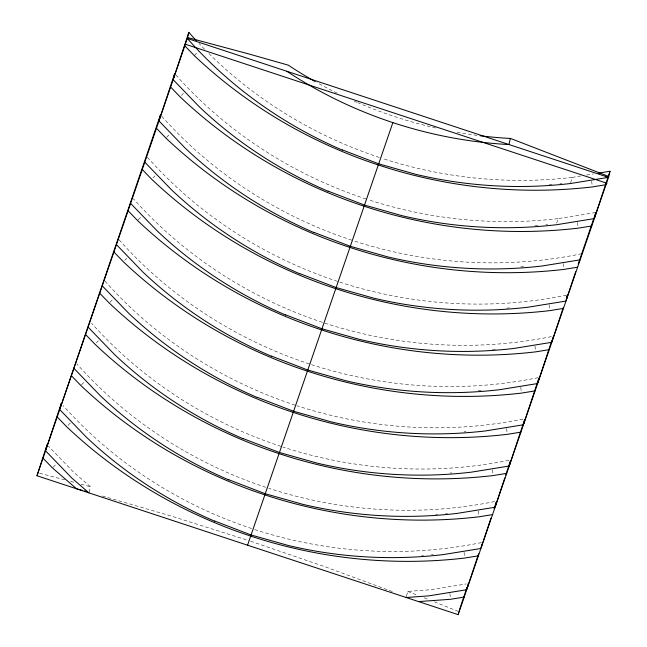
<?xml version="1.0" encoding="UTF-8"?>
<svg xmlns="http://www.w3.org/2000/svg" width="647" height="647" viewBox="0 0 647 647"><rect width="100%" height="100%" fill="white"/><g stroke="black" fill="none" stroke-linecap="round" stroke-linejoin="round"><path stroke-width="0.49" stroke-dasharray="3.23 2.43" d="M89.108 492.221L90.451 486.779L73.507 472.116L48.452 446.155M406.583 595.944L407.699 591.407L430.247 589.773L466.285 583.934M556.735 223.175L557.851 218.646L595.838 212.491M570.686 182.842L572.029 177.407L580.796 175.992M194.286 55.626L198.281 51.412M181.443 95.457L183.433 93.354M166.594 137.399L169.255 134.592M153.08 177.933L155.078 175.83M138.24 219.875L140.9 217.06M124.725 260.409L126.723 258.299M109.885 302.343L112.546 299.537M96.371 342.878L98.368 340.775M81.53 384.819L84.191 382.013M68.016 425.354L70.677 422.548M53.167 467.288L55.828 464.481M586.643 175.046L593.461 173.938M549.149 184.403L552.085 184.185M559.922 183.619L561.879 183.481M534.972 225.641L537.908 225.423M545.744 224.857L547.702 224.711M520.795 266.871L523.73 266.661M506.617 308.109L509.553 307.899M492.432 349.348L495.376 349.137M478.254 390.586L481.198 390.367M464.077 431.824L466.034 431.678M449.9 473.054L451.857 472.917M435.722 514.292L437.679 514.155M445.516 513.581L447.473 513.443M421.545 555.53L423.502 555.385M431.339 554.819L433.296 554.681M39.661 473.281L64.959 479.856M70.644 481.392L75.367 482.678M81.021 484.215L90.451 486.779M102.428 496.006L171.504 516.136L248.715 540.568M250.615 541.207L325.457 566.918L393.319 591.94M407.699 591.407L417.8 595.345M424.23 597.844L427.902 599.276M434.307 601.799L457.979 611.31M591.665 181.16L592.248 185.956M577.488 222.398L578.07 227.194M563.311 263.628L563.772 267.47M549.133 304.866L549.594 308.708M534.956 346.105L535.417 349.946M520.77 387.343L521.239 391.176M506.593 428.581L507.062 432.414M492.416 469.811L492.885 473.653M478.238 511.049L478.707 514.891M464.061 552.287L464.53 556.129M449.883 593.525L450.344 597.359M572.029 177.407A417.315 386.38 13.9 0 1 382.094 158.361M379.247 157.431A417.315 386.38 13.9 0 1 208.795 53.466M204.541 49.204A417.315 386.38 13.9 0 1 198.969 43.43M557.851 218.646A417.315 386.38 13.9 0 1 367.917 199.6M366.016 198.977A417.315 386.38 13.9 0 1 174.666 73.588M581.661 253.729A417.315 386.38 13.9 0 1 353.739 240.838M351.839 240.215A417.315 386.38 13.9 0 1 160.488 114.826M566.521 295.161A417.315 386.38 13.9 0 1 146.974 156.809M551.381 336.602A417.315 386.38 13.9 0 1 133.46 198.791M481.449 542.582A417.315 386.38 13.9 0 1 254.489 529.489M251.643 528.559A417.315 386.38 13.9 0 1 63.228 405.718M494.664 501.546A417.315 386.38 13.9 0 1 268.667 488.259M265.828 487.32A417.315 386.38 13.9 0 1 76.742 363.735M508.841 460.308A417.315 386.38 13.9 0 1 282.844 447.02M280.952 446.398A417.315 386.38 13.9 0 1 91.583 323.249M523.019 419.07A417.315 386.38 13.9 0 1 297.022 405.782M295.129 405.159A417.315 386.38 13.9 0 1 105.097 281.267M538.167 377.638A417.315 386.38 13.9 0 1 311.207 364.544M309.306 363.921A417.315 386.38 13.9 0 1 118.611 239.285M477.065 135.369A417.315 386.38 13.9 0 1 456.345 132.166M435.771 128.001A417.315 386.38 13.9 0 1 357.977 102.727M357.055 102.331A417.315 386.38 13.9 0 1 354.321 101.134M337.144 93.152A417.315 386.38 13.9 0 1 316.884 82.541"/><path stroke-width="0.97" d="M598.329 173.153L610.016 171.253L608.503 177.359L458.157 614.65L36.984 475.747L47.061 444.715L45.783 449.891L61.239 403.477L59.961 408.661L160.488 114.826L159.211 120.002L174.666 73.588L173.388 78.764L188.843 32.35A417.315 386.38 13.9 0 0 196.227 40.502M188.843 32.35L187.339 38.456L36.984 475.747M480.899 548.486L442.92 554.641A417.315 386.38 13.9 0 1 288.586 545.567L251.085 534.972L214.723 521.029M495.084 507.248L457.097 513.403A417.315 386.38 13.9 0 1 302.764 504.328L265.262 493.734L228.901 479.791M509.262 466.018L471.275 472.173A417.315 386.38 13.9 0 1 316.941 463.09L279.439 452.504L243.078 438.561M523.439 424.78L485.452 430.934A417.315 386.38 13.9 0 1 331.118 421.86L293.617 411.266L257.255 397.323M537.617 383.542L499.63 389.696A417.315 386.38 13.9 0 1 345.296 380.622L307.794 370.027L271.433 356.085M551.794 342.303L513.807 348.458A417.315 386.38 13.9 0 1 359.473 339.384L321.971 328.789L285.61 314.846M565.971 301.065L527.984 307.22A417.315 386.38 13.9 0 1 373.651 298.146L336.157 287.551L299.787 273.608M580.149 259.835L542.17 265.99A417.315 386.38 13.9 0 1 387.828 256.908L350.334 246.321L313.965 232.378M594.326 218.597L556.347 224.752A417.315 386.38 13.9 0 1 402.005 215.677L364.512 205.083L328.15 191.14M342.287 150.064A417.315 386.38 13.9 0 1 187.339 38.456L608.503 177.359L570.525 183.513A417.315 386.38 13.9 0 1 416.191 174.439L378.689 163.845L342.328 149.902M378.689 163.845L378.301 164.969M605.851 176.906L608.738 176.437L510.402 138.401L508.89 144.507L507.337 144.483A417.315 386.38 13.9 0 1 288.206 72.205L286.953 71.307M406.356 596.849L406.195 597.513L428.743 595.879L466.722 589.724M458.157 614.65L458.893 611.682M468.234 583.618L466.956 588.802L478.626 553.751M481.983 544.111L481.133 547.564L490.911 518.198M496.378 502.015L495.311 506.326L504.773 477.907M510.556 460.777L509.488 465.088L524.636 419.62M524.733 419.539L523.666 423.858L538.814 378.39M538.911 378.301L537.843 382.62L551.729 340.937M553.088 337.063L552.02 341.381L563.383 307.276M459.2 610.744L466.988 587.363M494.065 508.728L496.273 502.096M505.719 475.068L510.451 460.858M566.537 297.806L567.484 294.967L566.198 300.143L575.668 271.724M578.192 264.146L595.838 212.491L594.561 217.675L610.016 171.253M247.566 545.195L392.866 122.606M605.98 184.71L592.361 186.918A465.67 431.153 13.9 0 1 194.286 55.626L184.807 45.808M591.803 225.949L578.183 228.156A465.67 431.153 13.9 0 1 180.109 96.864L170.63 87.038M577.625 267.187L564.006 269.387A465.67 431.153 13.9 0 1 165.931 138.102L156.453 128.276M563.448 308.417L549.829 310.625A465.67 431.153 13.9 0 1 151.754 179.34L142.275 169.514M549.263 349.655L535.651 351.863A465.67 431.153 13.9 0 1 137.576 220.57L128.098 210.752M535.085 390.893L521.474 393.101A465.67 431.153 13.9 0 1 123.399 261.809L113.921 251.99M520.908 432.131L507.297 434.339A465.67 431.153 13.9 0 1 109.222 303.047L99.735 293.22M506.73 473.369L493.119 475.569A465.67 431.153 13.9 0 1 95.036 344.285L85.558 334.459M492.553 514.6L478.934 516.807A465.67 431.153 13.9 0 1 80.859 385.523L71.38 375.697M478.376 555.838L464.756 558.046A465.67 431.153 13.9 0 1 66.681 426.753L57.203 416.935M464.198 597.076L450.579 599.284L418.585 601.597M510.402 138.401L508.849 138.377A417.315 386.38 13.9 0 1 480.034 135.749M187.565 37.526L249.96 54.267L288.457 65.201L289.71 66.107A417.315 386.38 13.9 0 0 315.146 81.571M82.306 490.361L76.548 488.792L52.504 467.991L43.026 458.173M84.223 490.879L87.102 491.663M185.867 44.384L607.04 183.287M88.946 492.885L72.003 478.222L45.549 450.822M173.153 79.686L199.608 107.095A417.315 386.38 13.9 0 0 328.11 191.302M158.976 120.924L185.422 148.333A417.315 386.38 13.9 0 0 313.924 232.54M144.799 162.162L171.245 189.563A417.315 386.38 13.9 0 0 299.747 273.77M130.621 203.401L157.067 230.801A417.315 386.38 13.9 0 0 285.57 315.008M116.444 244.639L142.89 272.039A417.315 386.38 13.9 0 0 271.392 356.246M102.266 285.869L128.713 313.277A417.315 386.38 13.9 0 0 257.215 397.484M88.089 327.107L114.535 354.516A417.315 386.38 13.9 0 0 243.037 438.723M73.912 368.345L100.358 395.746A417.315 386.38 13.9 0 0 228.86 479.953M59.734 409.583L86.18 436.984A417.315 386.38 13.9 0 0 214.683 521.191"/></g></svg>
